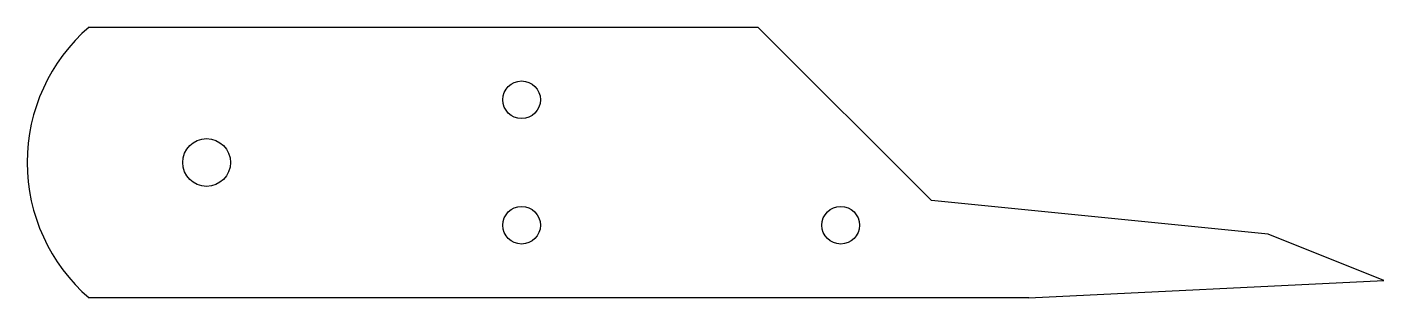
# Model space of a CAD drawing. Extents: x -2.1 to 6.41, y 0 to 9.38.
# Drawn here: x -2.1 to 6.41, y 0 to 1.7 of the extents above; entities outside this region: 2.
import ezdxf
from ezdxf.enums import TextEntityAlignment as Align

# ---------------------------------------------------------------- set-up
doc = ezdxf.new("R2010")
doc.units = 0
doc.layers.get('0').update_dxf_attribs({"linetype": 'CONTINUOUS'})

msp = doc.modelspace()

# ---------------------------------------------------------------- linework, layer by layer
at = {"color": 7, "linetype": 'CONTINUOUS'}
for p, q in [((-1.7119, 1.7), (2.48, 1.7)), ((2.48, 1.7), (3.5689, 0.6111)), ((5.68, 0.4), (3.5689, 0.6111)), ((6.405, 0.11), (5.68, 0.4)), ((4.18, 0), (6.405, 0.11)), ((4.18, 0), (-1.7119, 0))]:
    msp.add_line(p, q, dxfattribs=at)
for centre, radius in [((1, 1.2437), 0.1181), ((-0.9749, 0.85), 0.15), ((1, 0.4563), 0.1181), ((3, 0.4563), 0.1181)]:
    msp.add_circle(centre, radius, dxfattribs=at)
msp.add_arc((-0.9749, 0.85), 1.125, 130.92606, 229.07394, dxfattribs=at)

# ---------------------------------------------------------------- texts
for s, width, p in [('SOLIDWORKS Educational Product.', 0.677419, (-2.0999, 9.3724)), ('For Instructional Use Only.', 0.661111, (-2.0999, 9.087))]:
    msp.add_text(s, height=0.1903, dxfattribs=dict(at, width=width)).set_placement(p, align=Align.TOP_LEFT)

doc.saveas('drawing.dxf')
